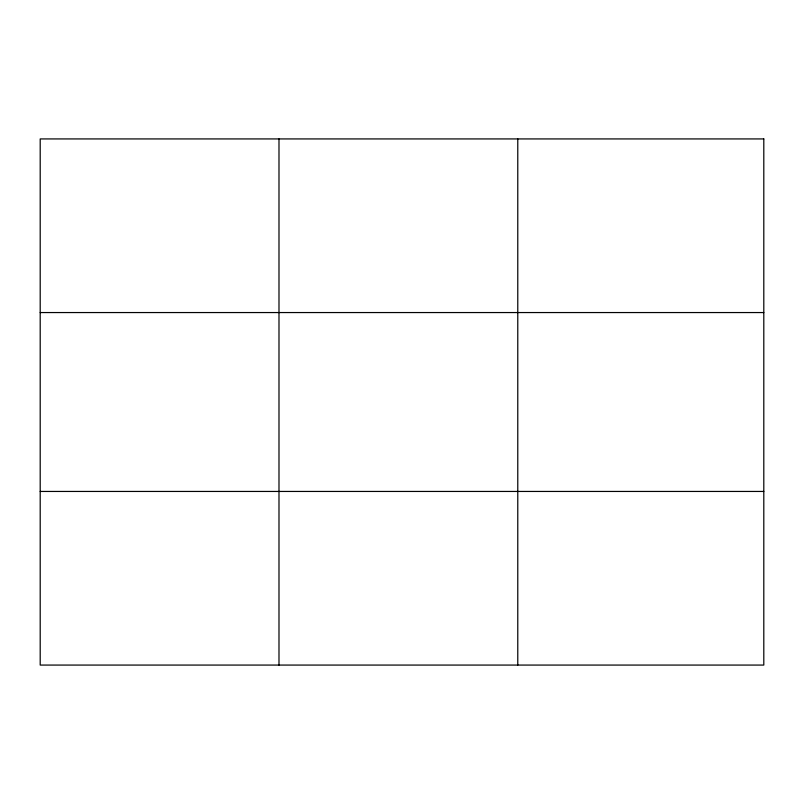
<?xml version="1.0" encoding="UTF-8"?>
<svg xmlns="http://www.w3.org/2000/svg" width="804" height="804" viewBox="0 0 804 804"><rect width="100%" height="100%" fill="white"/><g stroke="black" fill="none" stroke-linecap="round" stroke-linejoin="round"><path stroke-width="1.21" d="M278.988 665.069L278.988 138.931M517.776 665.069L517.776 138.931M40.2 312.555L763.8 312.555M40.2 491.445L763.8 491.445M763.8 138.931L763.8 665.069L40.2 665.069L40.2 138.931L763.8 138.931"/></g></svg>
